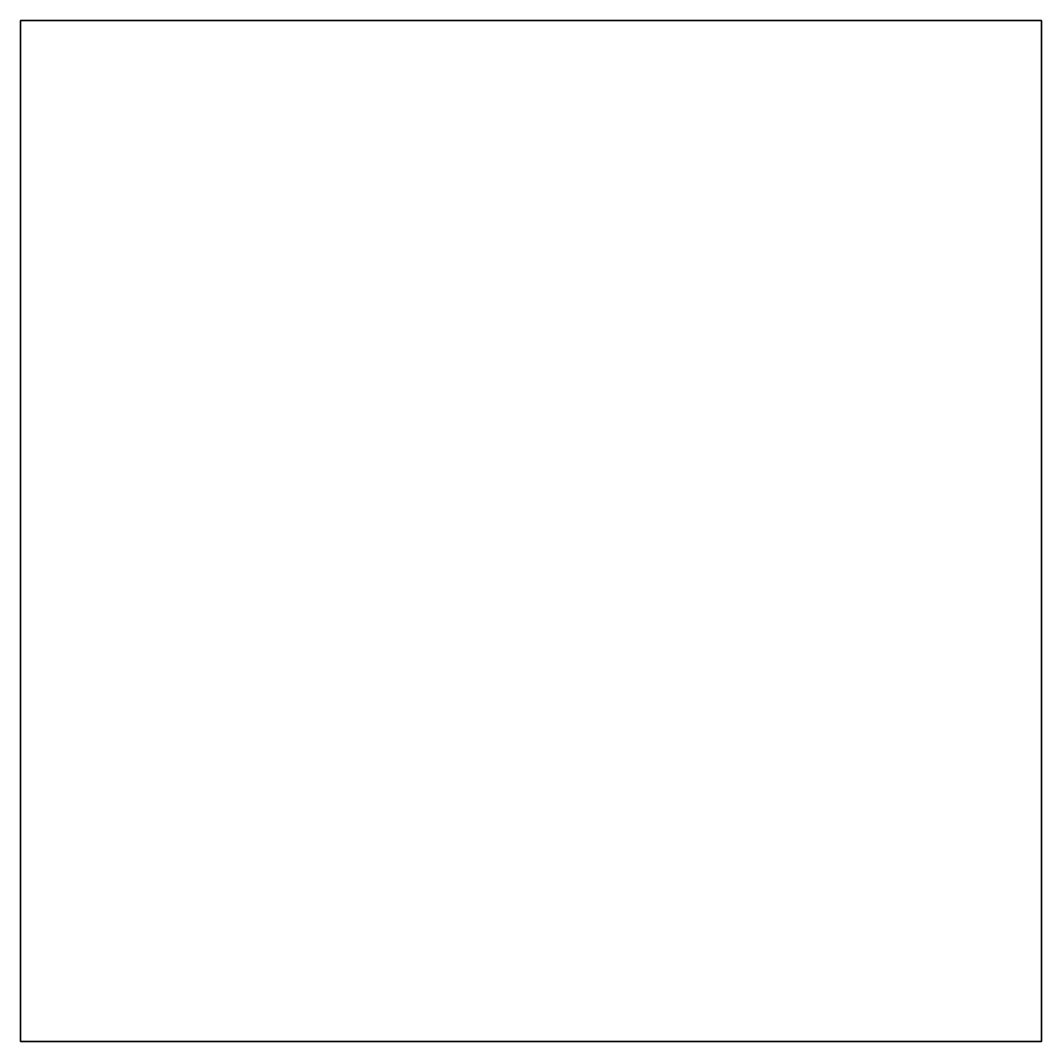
# Model space of a CAD drawing. Header units: metres. Extents: x -500 to 500, y -500 to 500.
import ezdxf

# ---------------------------------------------------------------- set-up
doc = ezdxf.new("R2010")
doc.units = ezdxf.units.M

msp = doc.modelspace()

# ---------------------------------------------------------------- meshes
at = {"layer": '1_閉じた線形状の掃引体'}
mesh = msp.add_polyface(dxfattribs=at)
corners = [(-500, 500), (-500, -500), (500, -500), (500, 500)]
mesh.append_faces([[corners[k] for k in face] for face in [(3, 2, 1, 0)]])
mesh = msp.add_polyface(dxfattribs=at)
corners = [(-500, 500, -200), (-500, -500, -200), (500, -500, -200), (500, 500, -200)]
mesh.append_faces([[corners[k] for k in face] for face in [(3, 2, 1, 0)]])
mesh = msp.add_polyface(dxfattribs=at)
corners = [(500, 500, -200), (500, 500), (500, -500, -200), (500, -500), (-500, -500, -200), (-500, -500), (-500, 500, -200), (-500, 500)]
mesh.append_faces([[corners[k] for k in face] for face in [(2, 3, 1, 0), (4, 5, 3, 2), (6, 7, 5, 4), (0, 1, 7, 6)]])

doc.saveas('drawing.dxf')
